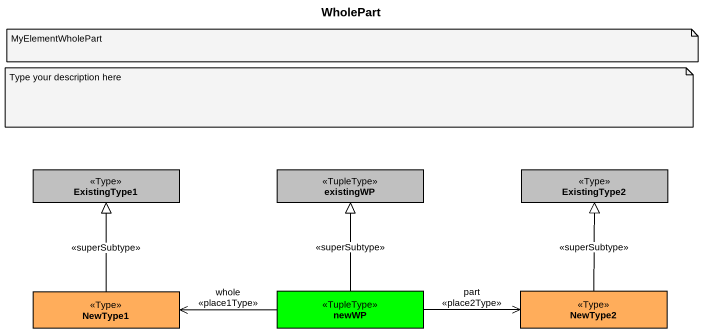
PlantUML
@startuml
title WholePart
hide circle
hide empty members
class ExistingType1 <<Type>> #C0C0C0
class existingWP <<TupleType>> #C0C0C0
class ExistingType2 <<Type>> #C0C0C0
class NewType1 <<Type>> #FFAD5B
class newWP <<TupleType>> #00FF00
class NewType2 <<Type>> #FFAD5B
NewType1 -up-|> ExistingType1 : <<superSubtype>>
newWP -up-|> existingWP : <<superSubtype>>
newWP -left-> NewType1 : whole\n<<place1Type>>
newWP -right-> NewType2 : part\n<<place2Type>>
NewType2 -up-|> ExistingType2 : <<superSubtype>>
note as N1
  MyElementWholePart
end note
note as N2
  Type your description here
end note
@enduml
